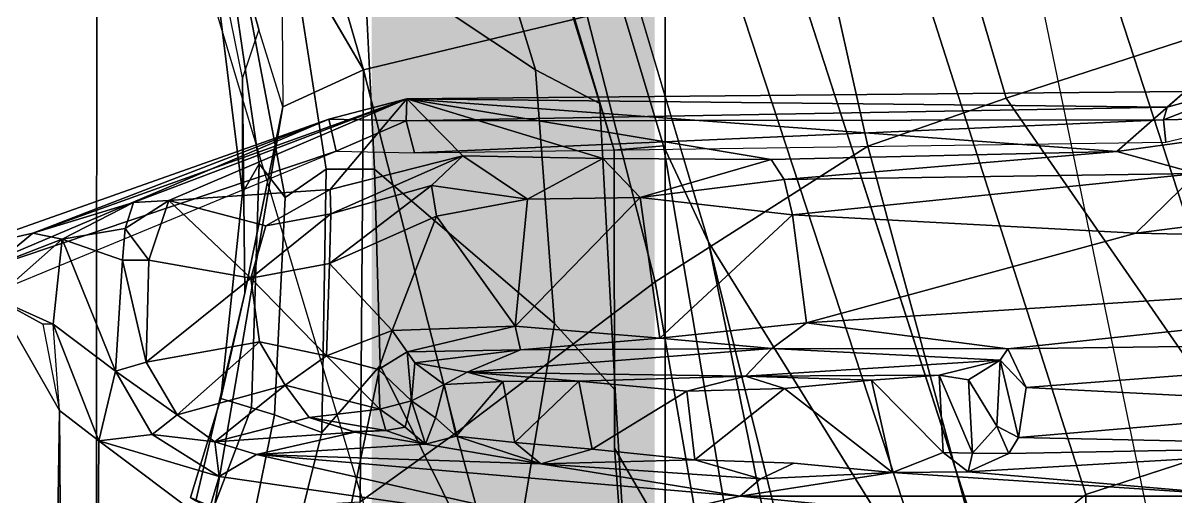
# Model space of a CAD drawing. Header units: inches. Extents: x -15.6 to 12, y -13.7 to 13.7.
# Drawn here: x -1.563 to -0.502, y 1.259 to 1.695 of the extents above; entities that cross this region are included whole.
import ezdxf

# ---------------------------------------------------------------- set-up
doc = ezdxf.new("R2010")
doc.units = ezdxf.units.IN
doc.header["$MEASUREMENT"] = 0
for name, color, linetype in [('SEAT-BASE', 5, 'Continuous'), ('SEAT-CHASSIS', 5, 'Continuous'), ('SEAT-FABRIC', 5, 'Continuous'), ('SEAT-FINISH', 7, 'Continuous'), ('SEAT-FRAME', 5, 'Continuous')]:
    doc.layers.add(name, color=color, linetype=linetype)
doc.styles.get("Standard").update_dxf_attribs({"font": 'arial.ttf'})

msp = doc.modelspace()

# ---------------------------------------------------------------- linework, layer by layer
at = {"layer": 'SEAT-BASE'}
for points in [[(-1.0437, 1.701, 6.6264), (-4.3746, 12.7122, 4.1389), (-4.324, 12.2313, 4.2077), (-1.2495, 1.6518, 6.5161)], [(-4.324, 12.2313, 4.2077), (-3.8678, 10.5115, 4.5256), (-1.3248, 1.7804, 6.4477), (-1.2495, 1.6518, 6.5161)], [(-0.1542, 1.3595, 4.1832), (-3.5595, 11.7694, 3.1616), (-3.47, 11.8649, 3.2423), (-0.095, 1.3539, 4.3018)], [(-3.47, 11.8649, 3.2423), (-2.9258, 9.7068, 3.9879), (-0.1239, 1.7559, 5.6622), (-0.095, 1.3539, 4.3018)], [(-3.6772, 11.7154, 3.1096), (-3.5595, 11.7694, 3.1616), (-0.1542, 1.3595, 4.1832), (-0.2684, 1.3642, 4.119)], [(-0.4265, 1.3128, 4.119), (-3.7957, 11.6821, 3.0957), (-3.6772, 11.7154, 3.1096), (-0.2684, 1.3642, 4.119)], [(-0.5847, 1.2614, 4.119), (-3.9113, 11.6394, 3.1096), (-3.7957, 11.6821, 3.0957), (-0.4265, 1.3128, 4.119)], [(-0.719, 1.1512, 4.3018), (-4.1668, 11.6385, 3.2423), (-4.0382, 11.6139, 3.1616), (-0.6744, 1.1905, 4.1832)], [(-3.3384, 9.5727, 3.9879), (-4.1668, 11.6385, 3.2423), (-0.719, 1.1512, 4.3018), (-0.9319, 1.4933, 5.6622)], [(-4.0382, 11.6139, 3.1616), (-3.9113, 11.6394, 3.1096), (-0.5847, 1.2614, 4.119), (-0.6744, 1.1905, 4.1832)], [(-1.032, 1.6207, 6.1381), (-3.4972, 9.548, 4.4046), (-3.4299, 9.5829, 4.297), (-1.0187, 1.578, 6.004)], [(-3.4299, 9.5829, 4.297), (-3.3783, 9.5833, 4.1787), (-0.9734, 1.5819, 5.8711), (-1.0187, 1.578, 6.004)], [(-0.9734, 1.5819, 5.8711), (-3.3783, 9.5833, 4.1787), (-3.3384, 9.5727, 3.9879), (-0.9319, 1.4933, 5.6622)], [(-3.3759, 8.8451, 4.6181), (-3.1559, 8.3768, 4.7054), (-1.0913, 1.6518, 6.156), (-1.2492, 1.7567, 6.1669)], [(-1.0913, 1.6518, 6.156), (-3.1559, 8.3768, 4.7054), (-3.1003, 8.2717, 4.6837), (-1.032, 1.6207, 6.1381)], [(-0.5199, 1.9742, 6.6862), (-0.7398, 1.9027, 6.6862), (-0.6581, 1.6256, 6.7516), (-0.423, 1.702, 6.7516)], [(-0.6581, 1.6256, 6.7516), (-0.7398, 1.9027, 6.6862), (-0.8432, 1.8393, 6.6746), (-0.7854, 1.5817, 6.7366)], [(-0.8432, 1.8393, 6.6746), (-1.0437, 1.701, 6.6264), (-0.9812, 1.457, 6.7006), (-0.7854, 1.5817, 6.7366)], [(-1.3459, 1.6887, 6.4283), (-1.3608, 1.6445, 6.3943), (-1.3855, 1.7651, 6.3529), (-1.3697, 1.7747, 6.3972)], [(-1.3248, 1.7804, 6.4477), (-1.3237, 1.6176, 6.4607), (-1.3459, 1.6887, 6.4283), (-1.3697, 1.7747, 6.3972)], [(-1.3248, 1.7804, 6.4477), (-1.3237, 1.6176, 6.4607), (-1.3237, 1.6176, 6.4607), (-1.2495, 1.6518, 6.5161)], [(-1.3608, 1.6445, 6.3943), (-1.3855, 1.7651, 6.3529), (-1.3883, 1.7602, 6.3093), (-1.3608, 1.5386, 6.3341)], [(-1.2839, 1.5604, 6.2224), (-1.3217, 1.5343, 6.2577), (-1.3634, 1.7538, 6.2369), (-1.316, 1.7665, 6.1859)], [(-1.2395, 1.5603, 6.2066), (-1.2839, 1.5604, 6.2224), (-1.316, 1.7665, 6.1859), (-1.2492, 1.7567, 6.1669)], [(-1.3455, 1.5654, 6.2874), (-1.3608, 1.5386, 6.3341), (-1.3883, 1.7602, 6.3093), (-1.3716, 1.7435, 6.26)], [(-1.3455, 1.5654, 6.2874), (-1.3716, 1.7435, 6.26), (-1.3634, 1.7538, 6.2369), (-1.3217, 1.5343, 6.2577)], [(-1.2395, 1.5603, 6.2066), (-1.2492, 1.7567, 6.1669), (-1.0913, 1.6518, 6.156), (-1.0736, 1.4185, 6.2079)], [(-0.9812, 1.457, 6.7006), (-1.0437, 1.701, 6.6264), (-1.2495, 1.6518, 6.5161), (-1.1641, 1.318, 6.6391)], [(-0.4186, 1.2801, 6.8397), (-0.423, 1.702, 6.7516), (-0.6581, 1.6256, 6.7516), (-0.4186, 1.2801, 6.8397)], [(-1.3237, 1.6176, 6.4607), (-1.3459, 1.6887, 6.4283), (-1.3608, 1.6445, 6.3943), (-1.3587, 1.4464, 6.4353)], [(-1.2525, 1.2546, 6.5979), (-1.2495, 1.6518, 6.5161), (-1.3237, 1.6176, 6.4607), (-1.3873, 1.247, 6.4886)], [(-1.3807, 1.3496, 6.3617), (-1.3587, 1.4464, 6.4353), (-1.3608, 1.6445, 6.3943), (-1.3608, 1.5386, 6.3341)], [(-1.2495, 1.6518, 6.5161), (-1.2495, 1.6518, 6.5161), (-1.2525, 1.2546, 6.5979), (-1.1641, 1.318, 6.6391)], [(-1.0736, 1.4185, 6.2079), (-1.0913, 1.6518, 6.156), (-1.032, 1.6207, 6.1381), (-1.0179, 1.3573, 6.1793)], [(-0.7854, 1.5817, 6.7366), (-0.6725, 1.1665, 6.8397), (-0.4186, 1.2801, 6.8397), (-0.6581, 1.6256, 6.7516)], [(-1.3237, 1.6176, 6.4607), (-1.3587, 1.4464, 6.4353), (-1.4039, 1.2555, 6.449), (-1.3873, 1.247, 6.4886)], [(-1.032, 1.6207, 6.1381), (-1.0187, 1.578, 6.004), (-1.0184, 1.3041, 6.06), (-1.0179, 1.3573, 6.1793)], [(-1.0184, 1.3041, 6.06), (-1.0187, 1.578, 6.004), (-0.9734, 1.5819, 5.8711), (-0.8883, 1.0796, 6.0105)], [(-0.9016, 1.0001, 6.8397), (-0.6725, 1.1665, 6.8397), (-0.7854, 1.5817, 6.7366), (-0.9812, 1.457, 6.7006)], [(-0.8443, 1.0617, 5.7919), (-0.8883, 1.0796, 6.0105), (-0.9734, 1.5819, 5.8711), (-0.9319, 1.4933, 5.6622)], [(-1.3807, 1.3496, 6.3617), (-1.3608, 1.5386, 6.3341), (-1.3455, 1.5654, 6.2874), (-1.3524, 1.3412, 6.2976)], [(-1.3313, 1.3345, 6.2789), (-1.3524, 1.3412, 6.2976), (-1.3455, 1.5654, 6.2874), (-1.3217, 1.5343, 6.2577)], [(-1.3313, 1.3345, 6.2789), (-1.3217, 1.5343, 6.2577), (-1.2839, 1.5604, 6.2224), (-1.2878, 1.3185, 6.2518)], [(-1.2878, 1.3185, 6.2518), (-1.2839, 1.5604, 6.2224), (-1.2395, 1.5603, 6.2066), (-1.2342, 1.3799, 6.2319)], [(-1.2342, 1.3799, 6.2319), (-1.2395, 1.5603, 6.2066), (-1.0736, 1.4185, 6.2079), (-1.1187, 1.1478, 6.2723)], [(-0.9319, 1.4933, 5.6622), (-0.719, 1.1512, 4.3018), (-0.8221, 1.0503, 5.494), (-0.877, 1.2718, 5.5781)], [(-0.8221, 1.0503, 5.494), (-0.8221, 1.0503, 5.494), (-0.8443, 1.0617, 5.7919), (-0.9319, 1.4933, 5.6622)], [(-1.1641, 1.318, 6.6391), (-1.1141, 1.1353, 6.7098), (-0.9016, 1.0001, 6.8397), (-0.9812, 1.457, 6.7006)], [(-1.4039, 1.2555, 6.449), (-1.3587, 1.4464, 6.4353), (-1.3807, 1.3496, 6.3617), (-1.4088, 1.2586, 6.3883)], [(-1.0061, 1.1609, 6.2525), (-1.1187, 1.1478, 6.2723), (-1.0736, 1.4185, 6.2079), (-1.0179, 1.3573, 6.1793)], [(-1.2777, 1.1714, 6.2534), (-1.3131, 1.2173, 6.2593), (-1.2878, 1.3185, 6.2518), (-1.2342, 1.3799, 6.2319)], [(-1.1795, 1.0618, 6.2849), (-1.2777, 1.1714, 6.2534), (-1.2342, 1.3799, 6.2319), (-1.1187, 1.1478, 6.2723)], [(-1.3874, 1.2492, 6.3212), (-1.4088, 1.2586, 6.3883), (-1.3807, 1.3496, 6.3617), (-1.3524, 1.3412, 6.2976)], [(-0.997, 1.0198, 6.181), (-1.0061, 1.1609, 6.2525), (-1.0179, 1.3573, 6.1793), (-1.0184, 1.3041, 6.06)], [(-1.3874, 1.2492, 6.3212), (-1.3524, 1.3412, 6.2976), (-1.3313, 1.3345, 6.2789), (-1.352, 1.2334, 6.2814)], [(-1.3131, 1.2173, 6.2593), (-1.352, 1.2334, 6.2814), (-1.3313, 1.3345, 6.2789), (-1.2878, 1.3185, 6.2518)], [(-1.1141, 1.1353, 6.7098), (-1.1641, 1.318, 6.6391), (-1.2525, 1.2546, 6.5979), (-1.329, 0.9608, 6.6517)], [(-0.5843, 1.168, 4.1108), (-0.5847, 1.2614, 4.119), (-0.3873, 1.3255, 4.119), (-0.3327, 1.2498, 4.1108)], [(-0.8981, 1.0035, 6.0349), (-0.997, 1.0198, 6.181), (-1.0184, 1.3041, 6.06), (-0.8883, 1.0796, 6.0105)], [(-0.6725, 1.1665, 6.8397), (-0.6291, 1.0913, 6.9828), (-0.3917, 1.1976, 6.9828), (-0.4186, 1.2801, 6.8397)], [(-0.5843, 1.168, 4.1108), (-0.6776, 1.0921, 4.1852), (-0.6744, 1.1905, 4.1832), (-0.5847, 1.2614, 4.119)]]:
    msp.add_3dface(points, dxfattribs=at)
at = {"layer": 'SEAT-CHASSIS'}
for points in [[(-0.4207, 1.6419, 11.6177), (-0.5134, 1.6058, 11.6399), (-0.4189, 1.6079, 11.6432)], [(-0.4207, 1.6419, 11.6177), (-0.5099, 1.6175, 11.6193), (-0.5134, 1.6058, 11.6399)], [(-0.5099, 1.6175, 11.6193), (-0.4207, 1.6419, 11.6177), (-0.4933, 1.6319, 11.4497)], [(-1.4612, 1.5299, 11.3467), (-1.5538, 1.5016, 11.389), (-1.2095, 1.625, 11.4041)], [(-1.2815, 1.6063, 11.6928), (-1.2095, 1.625, 11.4041), (-1.5538, 1.5016, 11.389)], [(-1.4286, 1.5316, 11.2881), (-1.4612, 1.5299, 11.3467), (-1.2095, 1.625, 11.4041)], [(-1.2095, 1.625, 11.4041), (-1.28, 1.5417, 10.6083), (-1.4286, 1.5316, 11.2881)], [(-1.2101, 1.6048, 11.7063), (-1.2095, 1.625, 11.4041), (-1.2815, 1.6063, 11.6928)], [(-1.28, 1.5417, 10.6083), (-1.2095, 1.625, 11.4041), (-1.1582, 1.5727, 10.4699)], [(-1.2095, 1.625, 11.4041), (-1.2101, 1.6048, 11.7063), (-0.5099, 1.6175, 11.6193)], [(-0.5562, 1.5767, 10.5193), (-1.2095, 1.625, 11.4041), (-0.4933, 1.6319, 11.4497)], [(-0.4933, 1.6319, 11.4497), (-1.2095, 1.625, 11.4041), (-0.5099, 1.6175, 11.6193)], [(-0.8744, 1.5693, 10.4027), (-1.2095, 1.625, 11.4041), (-0.5562, 1.5767, 10.5193)], [(-1.0292, 1.5703, 10.41), (-1.2095, 1.625, 11.4041), (-0.8744, 1.5693, 10.4027)], [(-1.1582, 1.5727, 10.4699), (-1.2095, 1.625, 11.4041), (-1.0292, 1.5703, 10.41)], [(-0.4811, 1.5871, 10.5497), (-0.5562, 1.5767, 10.5193), (-0.4933, 1.6319, 11.4497)], [(-0.5099, 1.6175, 11.6193), (-1.2101, 1.6048, 11.7063), (-0.5134, 1.6058, 11.6399)], [(-1.6418, 1.4537, 11.6616), (-1.2745, 1.577, 11.718), (-1.2815, 1.6063, 11.6928)], [(-1.6207, 1.4865, 11.6365), (-1.6418, 1.4537, 11.6616), (-1.2815, 1.6063, 11.6928)], [(-1.5538, 1.5016, 11.389), (-1.6207, 1.4865, 11.6365), (-1.2815, 1.6063, 11.6928)], [(-1.2101, 1.6048, 11.7063), (-1.2815, 1.6063, 11.6928), (-1.2745, 1.577, 11.718)], [(-1.2026, 1.5756, 11.7265), (-1.2101, 1.6048, 11.7063), (-1.2745, 1.577, 11.718)], [(-1.2026, 1.5756, 11.7265), (-0.5134, 1.6058, 11.6399), (-1.2101, 1.6048, 11.7063)], [(-0.5134, 1.6058, 11.6399), (-1.2026, 1.5756, 11.7265), (-0.5113, 1.5853, 11.655)], [(-0.5134, 1.6058, 11.6399), (-0.5113, 1.5853, 11.655), (-0.4189, 1.6079, 11.6432)], [(-0.4811, 1.5871, 10.5497), (-0.4827, 1.5565, 10.5088), (-0.5562, 1.5767, 10.5193)], [(-1.2745, 1.577, 11.718), (-1.6418, 1.4537, 11.6616), (-1.6219, 1.4336, 11.6717)], [(-1.2794, 1.5194, 10.5363), (-1.28, 1.5417, 10.6083), (-1.1582, 1.5727, 10.4699)], [(-1.1582, 1.5727, 10.4699), (-1.187, 1.5453, 10.448), (-1.2794, 1.5194, 10.5363)], [(-1.0985, 1.5329, 10.3866), (-1.187, 1.5453, 10.448), (-1.1582, 1.5727, 10.4699)], [(-1.0985, 1.5329, 10.3866), (-1.1582, 1.5727, 10.4699), (-1.0292, 1.5703, 10.41)], [(-1.0292, 1.5703, 10.41), (-0.995, 1.5344, 10.3598), (-1.0985, 1.5329, 10.3866)], [(-0.995, 1.5344, 10.3598), (-1.0292, 1.5703, 10.41), (-0.8744, 1.5693, 10.4027)], [(-0.8623, 1.5508, 10.377), (-0.8744, 1.5693, 10.4027), (-0.5562, 1.5767, 10.5193)], [(-0.5562, 1.5767, 10.5193), (-0.4827, 1.5565, 10.5088), (-0.8623, 1.5508, 10.377)], [(-0.995, 1.5344, 10.3598), (-0.8744, 1.5693, 10.4027), (-0.8623, 1.5508, 10.377)], [(-0.8623, 1.5508, 10.377), (-0.8547, 1.5186, 10.3573), (-0.995, 1.5344, 10.3598)], [(-0.8623, 1.5508, 10.377), (-0.4827, 1.5565, 10.5088), (-0.8547, 1.5186, 10.3573)], [(-0.8547, 1.5186, 10.3573), (-0.4827, 1.5565, 10.5088), (-0.5389, 1.5016, 10.4685)], [(-0.5389, 1.5016, 10.4685), (-0.4827, 1.5565, 10.5088), (-0.4455, 1.5135, 10.5035)], [(-1.4286, 1.5316, 11.2881), (-1.28, 1.5417, 10.6083), (-1.3392, 1.5083, 10.6592)], [(-1.2794, 1.5194, 10.5363), (-1.3392, 1.5083, 10.6592), (-1.28, 1.5417, 10.6083)], [(-1.2808, 1.4738, 10.5141), (-1.2794, 1.5194, 10.5363), (-1.187, 1.5453, 10.448)], [(-1.1824, 1.5171, 10.4264), (-1.2808, 1.4738, 10.5141), (-1.187, 1.5453, 10.448)], [(-1.1824, 1.5171, 10.4264), (-1.187, 1.5453, 10.448), (-1.0985, 1.5329, 10.3866)], [(-1.4612, 1.5299, 11.3467), (-1.5267, 1.4962, 11.3651), (-1.5538, 1.5016, 11.389)], [(-1.5267, 1.4962, 11.3651), (-1.4612, 1.5299, 11.3467), (-1.4688, 1.5058, 11.3315)], [(-1.4471, 1.4767, 11.278), (-1.4688, 1.5058, 11.3315), (-1.4286, 1.5316, 11.2881)], [(-1.4612, 1.5299, 11.3467), (-1.4286, 1.5316, 11.2881), (-1.4688, 1.5058, 11.3315)], [(-1.353, 1.4601, 10.6514), (-1.4471, 1.4767, 11.278), (-1.4286, 1.5316, 11.2881)], [(-1.353, 1.4601, 10.6514), (-1.4286, 1.5316, 11.2881), (-1.3392, 1.5083, 10.6592)], [(-1.0985, 1.5329, 10.3866), (-1.1099, 1.4162, 10.3838), (-1.1824, 1.5171, 10.4264)], [(-0.9768, 1.405, 10.3548), (-1.1099, 1.4162, 10.3838), (-0.995, 1.5344, 10.3598)], [(-1.0985, 1.5329, 10.3866), (-0.995, 1.5344, 10.3598), (-1.1099, 1.4162, 10.3838)], [(-0.995, 1.5344, 10.3598), (-0.8547, 1.5186, 10.3573), (-0.9768, 1.405, 10.3548)], [(-1.353, 1.4601, 10.6514), (-1.3392, 1.5083, 10.6592), (-1.2794, 1.5194, 10.5363)], [(-1.2794, 1.5194, 10.5363), (-1.2808, 1.4738, 10.5141), (-1.353, 1.4601, 10.6514)], [(-1.2808, 1.4738, 10.5141), (-1.1824, 1.5171, 10.4264), (-1.2231, 1.4121, 10.4602)], [(-1.1824, 1.5171, 10.4264), (-1.1099, 1.4162, 10.3838), (-1.2231, 1.4121, 10.4602)], [(-0.8547, 1.5186, 10.3573), (-0.8417, 1.4193, 10.3584), (-0.9768, 1.405, 10.3548)], [(-0.8417, 1.4193, 10.3584), (-0.8547, 1.5186, 10.3573), (-0.5389, 1.5016, 10.4685)], [(-0.4455, 1.5135, 10.5035), (0.1993, 1.486, 10.7456), (-0.5389, 1.5016, 10.4685)], [(-1.5904, 1.4717, 11.3795), (-1.6207, 1.4865, 11.6365), (-1.5538, 1.5016, 11.389)], [(-1.5538, 1.5016, 11.389), (-1.5267, 1.4962, 11.3651), (-1.5904, 1.4717, 11.3795)], [(-1.5267, 1.4962, 11.3651), (-1.5883, 1.4418, 11.3653), (-1.5904, 1.4717, 11.3795)], [(-1.535, 1.4179, 11.3605), (-1.5883, 1.4418, 11.3653), (-1.5267, 1.4962, 11.3651)], [(-1.5267, 1.4962, 11.3651), (-1.4777, 1.3747, 11.3406), (-1.535, 1.4179, 11.3605)], [(-1.4688, 1.5058, 11.3315), (-1.4711, 1.4767, 11.3293), (-1.5267, 1.4962, 11.3651)], [(-1.4711, 1.4767, 11.3293), (-1.4777, 1.3747, 11.3406), (-1.5267, 1.4962, 11.3651)], [(-1.4711, 1.4767, 11.3293), (-1.4688, 1.5058, 11.3315), (-1.4471, 1.4767, 11.278)], [(-0.5389, 1.5016, 10.4685), (0.1993, 1.486, 10.7456), (-0.8417, 1.4193, 10.3584)], [(0.1993, 1.486, 10.7456), (-0.6565, 1.3953, 10.4341), (-0.8417, 1.4193, 10.3584)], [(-0.08, 1.4029, 10.652), (-0.6565, 1.3953, 10.4341), (0.1993, 1.486, 10.7456)], [(-1.4495, 1.383, 11.3033), (-1.4777, 1.3747, 11.3406), (-1.4711, 1.4767, 11.3293)], [(-1.4495, 1.383, 11.3033), (-1.4711, 1.4767, 11.3293), (-1.4471, 1.4767, 11.278)], [(-1.353, 1.4601, 10.6514), (-1.4495, 1.383, 11.3033), (-1.4471, 1.4767, 11.278)], [(-1.2808, 1.4738, 10.5141), (-1.2836, 1.3888, 10.5407), (-1.353, 1.4601, 10.6514)], [(-1.2231, 1.4121, 10.4602), (-1.2836, 1.3888, 10.5407), (-1.2808, 1.4738, 10.5141)], [(-1.353, 1.4601, 10.6514), (-1.3452, 1.4018, 10.6546), (-1.4495, 1.383, 11.3033)], [(-1.3452, 1.4018, 10.6546), (-1.353, 1.4601, 10.6514), (-1.2836, 1.3888, 10.5407)], [(-1.5717, -1.455, 11.3629), (-1.5883, 1.4418, 11.3653), (-1.5292, 1.3385, 11.3622)], [(-1.5445, 1.4179, 11.3622), (-1.5292, 1.3385, 11.3622), (-1.5883, 1.4418, 11.3653)], [(-1.5883, 1.4418, 11.3653), (-1.535, 1.4179, 11.3605), (-1.5445, 1.4179, 11.3622)], [(-1.535, 1.4179, 11.3605), (-1.4777, 1.3747, 11.3406), (-1.493, 1.3107, 11.3598)], [(-1.5292, 1.3385, 11.3622), (-1.535, 1.4179, 11.3605), (-1.493, 1.3107, 11.3598)], [(-1.2231, 1.4121, 10.4602), (-1.2357, 1.3763, 10.4987), (-1.2836, 1.3888, 10.5407)], [(-1.2357, 1.3763, 10.4987), (-1.2231, 1.4121, 10.4602), (-1.2094, 1.3924, 10.4671)], [(-1.1099, 1.4162, 10.3838), (-1.2094, 1.3924, 10.4671), (-1.2231, 1.4121, 10.4602)], [(-1.1051, 1.3945, 10.4002), (-1.2094, 1.3924, 10.4671), (-1.1099, 1.4162, 10.3838)], [(-1.1051, 1.3945, 10.4002), (-1.1099, 1.4162, 10.3838), (-0.9768, 1.405, 10.3548)], [(-0.8738, 1.3956, 10.3666), (-0.9768, 1.405, 10.3548), (-0.8417, 1.4193, 10.3584)], [(-0.8417, 1.4193, 10.3584), (-0.6565, 1.3953, 10.4341), (-0.8738, 1.3956, 10.3666)], [(-1.4495, 1.383, 11.3033), (-1.3452, 1.4018, 10.6546), (-1.4209, 1.3346, 11.3027)], [(-1.3452, 1.4018, 10.6546), (-1.3216, 1.362, 10.6579), (-1.4209, 1.3346, 11.3027)], [(-1.3452, 1.4018, 10.6546), (-1.2836, 1.3888, 10.5407), (-1.3216, 1.362, 10.6579)], [(-0.9768, 1.405, 10.3548), (-0.8738, 1.3956, 10.3666), (-1.1051, 1.3945, 10.4002)], [(-0.6565, 1.3953, 10.4341), (-0.08, 1.4029, 10.652), (-0.6396, 1.3597, 10.4572)], [(-0.08, 1.4029, 10.652), (-0.3055, 1.3426, 10.6004), (-0.6396, 1.3597, 10.4572)], [(-1.2357, 1.3763, 10.4987), (-1.2094, 1.3924, 10.4671), (-1.2052, 1.3476, 10.5765)], [(-1.2094, 1.3924, 10.4671), (-1.1051, 1.3945, 10.4002), (-1.2023, 1.3825, 10.5034)], [(-1.2023, 1.3825, 10.5034), (-1.2052, 1.3476, 10.5765), (-1.2094, 1.3924, 10.4671)], [(-1.1542, 1.3737, 10.8767), (-1.2023, 1.3825, 10.5034), (-1.1051, 1.3945, 10.4002)], [(-0.8738, 1.3956, 10.3666), (-0.8979, 1.3701, 11.012), (-1.1542, 1.3737, 10.8767)], [(-1.1051, 1.3945, 10.4002), (-0.8738, 1.3956, 10.3666), (-1.1542, 1.3737, 10.8767)], [(-0.6635, 1.385, 10.4534), (-0.8979, 1.3701, 11.012), (-0.8738, 1.3956, 10.3666)], [(-0.8738, 1.3956, 10.3666), (-0.6565, 1.3953, 10.4341), (-0.6635, 1.385, 10.4534)], [(-0.6565, 1.3953, 10.4341), (-0.6396, 1.3597, 10.4572), (-0.6635, 1.385, 10.4534)], [(-1.4495, 1.383, 11.3033), (-1.4209, 1.3346, 11.3027), (-1.4777, 1.3747, 11.3406)], [(-1.2836, 1.3888, 10.5407), (-1.2345, 1.3397, 10.5531), (-1.3216, 1.362, 10.6579)], [(-1.2357, 1.3763, 10.4987), (-1.2345, 1.3397, 10.5531), (-1.2836, 1.3888, 10.5407)], [(-1.1754, 1.3625, 10.8439), (-1.2052, 1.3476, 10.5765), (-1.2023, 1.3825, 10.5034)], [(-1.1542, 1.3737, 10.8767), (-1.1754, 1.3625, 10.8439), (-1.2023, 1.3825, 10.5034)], [(-0.7197, 1.371, 10.8846), (-0.8979, 1.3701, 11.012), (-0.6635, 1.385, 10.4534)], [(-0.6635, 1.385, 10.4534), (-0.6929, 1.3667, 10.802), (-0.7197, 1.371, 10.8846)], [(-0.6667, 1.3242, 10.5299), (-0.6929, 1.3667, 10.802), (-0.6635, 1.385, 10.4534)], [(-0.6667, 1.3242, 10.5299), (-0.6635, 1.385, 10.4534), (-0.6469, 1.3137, 10.5102)], [(-0.6396, 1.3597, 10.4572), (-0.6469, 1.3137, 10.5102), (-0.6635, 1.385, 10.4534)], [(-1.493, 1.3107, 11.3598), (-1.4777, 1.3747, 11.3406), (-1.4439, 1.3167, 11.34)], [(-1.4439, 1.3167, 11.34), (-1.4777, 1.3747, 11.3406), (-1.4209, 1.3346, 11.3027)], [(-1.2357, 1.3763, 10.4987), (-1.2052, 1.3476, 10.5765), (-1.2345, 1.3397, 10.5531)], [(-1.1542, 1.3737, 10.8767), (-1.1212, 1.3654, 10.9417), (-1.1754, 1.3625, 10.8439)], [(-1.1542, 1.3737, 10.8767), (-0.8979, 1.3701, 11.012), (-1.0512, 1.3657, 10.997)], [(-1.1542, 1.3737, 10.8767), (-1.0512, 1.3657, 10.997), (-1.1212, 1.3654, 10.9417)], [(-0.9518, 1.3563, 11.0282), (-1.0512, 1.3657, 10.997), (-0.8979, 1.3701, 11.012)], [(-0.9518, 1.3563, 11.0282), (-0.8979, 1.3701, 11.012), (-0.862, 1.3587, 11.015)], [(-0.7819, 1.3664, 10.9681), (-0.8979, 1.3701, 11.012), (-0.7197, 1.371, 10.8846)], [(-0.862, 1.3587, 11.015), (-0.8979, 1.3701, 11.012), (-0.7819, 1.3664, 10.9681)], [(-0.7161, 1.3001, 10.8925), (-0.7819, 1.3664, 10.9681), (-0.7197, 1.371, 10.8846)], [(-0.689, 1.2993, 10.8021), (-0.7161, 1.3001, 10.8925), (-0.7197, 1.371, 10.8846)], [(-0.689, 1.2993, 10.8021), (-0.7197, 1.371, 10.8846), (-0.6929, 1.3667, 10.802)], [(-1.3216, 1.362, 10.6579), (-1.3863, 1.3098, 11.2989), (-1.4209, 1.3346, 11.3027)], [(-1.3863, 1.3098, 11.2989), (-1.3216, 1.362, 10.6579), (-1.2996, 1.3321, 10.7242)], [(-1.2996, 1.3321, 10.7242), (-1.3216, 1.362, 10.6579), (-1.2345, 1.3397, 10.5531)], [(-1.1754, 1.3625, 10.8439), (-1.1833, 1.3319, 10.7993), (-1.2052, 1.3476, 10.5765)], [(-1.1754, 1.3625, 10.8439), (-1.1643, 1.315, 10.8843), (-1.1833, 1.3319, 10.7993)], [(-1.1212, 1.3654, 10.9417), (-1.1643, 1.315, 10.8843), (-1.1754, 1.3625, 10.8439)], [(-1.1212, 1.3654, 10.9417), (-1.1102, 1.3092, 10.9586), (-1.1643, 1.315, 10.8843)], [(-1.1102, 1.3092, 10.9586), (-1.1212, 1.3654, 10.9417), (-1.0512, 1.3657, 10.997)], [(-1.0392, 1.3031, 11.0073), (-1.1102, 1.3092, 10.9586), (-1.0512, 1.3657, 10.997)], [(-1.0392, 1.3031, 11.0073), (-1.0512, 1.3657, 10.997), (-0.9518, 1.3563, 11.0282)], [(-0.9447, 1.2933, 11.0293), (-0.9518, 1.3563, 11.0282), (-0.862, 1.3587, 11.015)], [(-0.7819, 1.3664, 10.9681), (-0.7628, 1.2817, 10.966), (-0.862, 1.3587, 11.015)], [(-0.7161, 1.3001, 10.8925), (-0.7628, 1.2817, 10.966), (-0.7819, 1.3664, 10.9681)], [(-0.689, 1.2993, 10.8021), (-0.6929, 1.3667, 10.802), (-0.6667, 1.3242, 10.5299)], [(-0.3055, 1.3426, 10.6004), (-0.6469, 1.3137, 10.5102), (-0.6396, 1.3597, 10.4572)], [(-1.2112, 1.3234, 10.6406), (-1.2345, 1.3397, 10.5531), (-1.2052, 1.3476, 10.5765)], [(-1.1924, 1.3076, 10.8567), (-1.2112, 1.3234, 10.6406), (-1.2052, 1.3476, 10.5765)], [(-1.2052, 1.3476, 10.5765), (-1.1833, 1.3319, 10.7993), (-1.1924, 1.3076, 10.8567)], [(-1.0392, 1.3031, 11.0073), (-0.9518, 1.3563, 11.0282), (-0.9447, 1.2933, 11.0293)], [(-1.5292, 1.3385, 11.3622), (-1.5115, -1.2978, 11.3622), (-1.5717, -1.455, 11.3629)], [(-1.5115, -1.2978, 11.3622), (-1.5292, 1.3385, 11.3622), (-1.493, 1.3107, 11.3598)], [(-1.2288, 1.3203, 10.6427), (-1.2996, 1.3321, 10.7242), (-1.2345, 1.3397, 10.5531)], [(-1.2345, 1.3397, 10.5531), (-1.2112, 1.3234, 10.6406), (-1.2288, 1.3203, 10.6427)], [(-0.3055, 1.3426, 10.6004), (-0.2868, 1.306, 10.669), (-0.6469, 1.3137, 10.5102)], [(-1.3863, 1.3098, 11.2989), (-1.4439, 1.3167, 11.34), (-1.4209, 1.3346, 11.3027)], [(-1.2576, 1.3188, 10.7303), (-1.3863, 1.3098, 11.2989), (-1.2996, 1.3321, 10.7242)], [(-1.2288, 1.3203, 10.6427), (-1.2587, 1.3192, 10.7302), (-1.2996, 1.3321, 10.7242)], [(-1.1643, 1.315, 10.8843), (-1.1924, 1.3076, 10.8567), (-1.1833, 1.3319, 10.7993)], [(-1.3823, 1.278, 11.336), (-1.493, 1.3107, 11.3598), (-1.4439, 1.3167, 11.34)], [(-1.4439, 1.3167, 11.34), (-1.3863, 1.3098, 11.2989), (-1.3823, 1.278, 11.336)], [(-1.2576, 1.3188, 10.7303), (-1.3479, 1.2983, 11.2946), (-1.3863, 1.3098, 11.2989)], [(-1.2576, 1.3188, 10.7303), (-1.1924, 1.3076, 10.8567), (-1.3479, 1.2983, 11.2946)], [(-1.1924, 1.3076, 10.8567), (-1.2576, 1.3188, 10.7303), (-1.2288, 1.3203, 10.6427)], [(-1.1924, 1.3076, 10.8567), (-1.2288, 1.3203, 10.6427), (-1.2112, 1.3234, 10.6406)], [(-0.689, 1.2993, 10.8021), (-0.6667, 1.3242, 10.5299), (-0.6558, 1.2991, 10.5667)], [(-0.6469, 1.3137, 10.5102), (-0.6558, 1.2991, 10.5667), (-0.6667, 1.3242, 10.5299)], [(-1.493, 1.3107, 11.3598), (-1.3945, 1.2369, 11.3605), (-1.5115, -1.2978, 11.3622)], [(-1.493, 1.3107, 11.3598), (-1.3823, 1.278, 11.336), (-1.3945, 1.2369, 11.3605)], [(-1.3479, 1.2983, 11.2946), (-1.3823, 1.278, 11.336), (-1.3863, 1.3098, 11.2989)], [(-1.0863, 1.2895, 11.0096), (-1.3479, 1.2983, 11.2946), (-1.1924, 1.3076, 10.8567)], [(-1.1924, 1.3076, 10.8567), (-1.1643, 1.315, 10.8843), (-1.0863, 1.2895, 11.0096)], [(-1.1643, 1.315, 10.8843), (-1.1102, 1.3092, 10.9586), (-1.0863, 1.2895, 11.0096)], [(-1.0392, 1.3031, 11.0073), (-1.0863, 1.2895, 11.0096), (-1.1102, 1.3092, 10.9586)], [(-0.6931, 1.2821, 10.8816), (-0.2868, 1.306, 10.669), (-0.4335, 1.2598, 11.295)], [(-0.6558, 1.2991, 10.5667), (-0.2868, 1.306, 10.669), (-0.6931, 1.2821, 10.8816)], [(-0.2868, 1.306, 10.669), (-0.6558, 1.2991, 10.5667), (-0.6469, 1.3137, 10.5102)], [(-1.3823, 1.278, 11.336), (-1.3479, 1.2983, 11.2946), (-1.0377, 1.2282, 11.3474)], [(-1.0863, 1.2895, 11.0096), (-0.903, 1.26, 11.2914), (-1.3479, 1.2983, 11.2946)], [(-0.903, 1.26, 11.2914), (-1.0377, 1.2282, 11.3474), (-1.3479, 1.2983, 11.2946)], [(-1.0863, 1.2895, 11.0096), (-1.0392, 1.3031, 11.0073), (-0.9447, 1.2933, 11.0293)], [(-0.7161, 1.3001, 10.8925), (-0.6931, 1.2821, 10.8816), (-0.7628, 1.2817, 10.966)], [(-0.689, 1.2993, 10.8021), (-0.6931, 1.2821, 10.8816), (-0.7161, 1.3001, 10.8925)], [(-0.689, 1.2993, 10.8021), (-0.6558, 1.2991, 10.5667), (-0.6931, 1.2821, 10.8816)], [(-1.0863, 1.2895, 11.0096), (-0.9447, 1.2933, 11.0293), (-0.8841, 1.2759, 11.0464)], [(-0.8841, 1.2759, 11.0464), (-0.903, 1.26, 11.2914), (-1.0863, 1.2895, 11.0096)], [(-0.9447, 1.2933, 11.0293), (-0.8535, 1.2903, 11.0157), (-0.8841, 1.2759, 11.0464)], [(-0.7628, 1.2817, 10.966), (-0.8841, 1.2759, 11.0464), (-0.8535, 1.2903, 11.0157)], [(-1.3823, 1.278, 11.336), (-1.0377, 1.2282, 11.3474), (-1.3945, 1.2369, 11.3605)], [(-0.7628, 1.2817, 10.966), (-0.4335, 1.2598, 11.295), (-0.903, 1.26, 11.2914)], [(-0.8841, 1.2759, 11.0464), (-0.7628, 1.2817, 10.966), (-0.903, 1.26, 11.2914)], [(-0.4335, 1.2598, 11.295), (-0.7628, 1.2817, 10.966), (-0.6931, 1.2821, 10.8816)], [(0.0258, 1.2636, 11.3351), (-0.5892, 1.2293, 11.3339), (-0.4335, 1.2598, 11.295)], [(-0.5583, 1.1961, 11.3556), (-0.5892, 1.2293, 11.3339), (0.0258, 1.2636, 11.3351)], [(0.0258, 1.2636, 11.3351), (0.2755, 1.2502, 11.3594), (-0.5583, 1.1961, 11.3556)], [(-1.0377, 1.2282, 11.3474), (-0.903, 1.26, 11.2914), (-0.5892, 1.2293, 11.3339)], [(-0.4335, 1.2598, 11.295), (-0.5892, 1.2293, 11.3339), (-0.903, 1.26, 11.2914)]]:
    msp.add_3dface(points, dxfattribs=at)
at = {"layer": 'SEAT-CHASSIS', "invisible_edges": 12}
for points in [[(-0.8535, 1.2903, 11.0157), (-0.9447, 1.2933, 11.0293), (-0.862, 1.3587, 11.015)], [(-0.862, 1.3587, 11.015), (-0.7628, 1.2817, 10.966), (-0.8535, 1.2903, 11.0157)]]:
    msp.add_3dface(points, dxfattribs=at)
at = {"layer": 'SEAT-FABRIC'}
for points in [[(0.1836, -9.0499, 18.896), (0.1836, 9.0499, 18.896), (-0.9719, 9.0132, 18.7946), (-0.9719, -9.0132, 18.7946)], [(-2.3193, -8.8534, 18.6786), (-0.9719, -9.0132, 18.7946), (-0.9719, 9.0132, 18.7946), (-2.3193, 8.8534, 18.6786)]]:
    msp.add_3dface(points, dxfattribs=at)
at = {"layer": 'SEAT-FRAME'}
for points in [[(-2.2873, 2.073, 14.4623), (-2.2875, 1.0366, 14.4867), (-1.4952, 1.0366, 14.585), (-1.4949, 2.073, 14.56)], [(-1.4952, 1.0366, 14.585), (-1.3121, 1.1192, 14.6025), (-1.2147, 1.1383, 14.6116), (-1.4949, 2.073, 14.56)], [(-1.2147, 1.1383, 14.6116), (-1.4949, 2.073, 14.56), (-0.6998, 2.073, 14.631), (-0.5063, 1.1383, 14.6681)], [(-0.6998, 2.073, 14.631), (-0.5063, 1.1383, 14.6681), (0.2034, 1.1383, 14.7033), (0.0974, 2.073, 14.6754)]]:
    msp.add_3dface(points, dxfattribs=at)

# ---------------------------------------------------------------- texts
at = {"layer": 'SEAT-FINISH'}
msp.add_attdef('FINISH', (-6, 0.5), '', height=2, dxfattribs=at)

doc.saveas('drawing.dxf')
